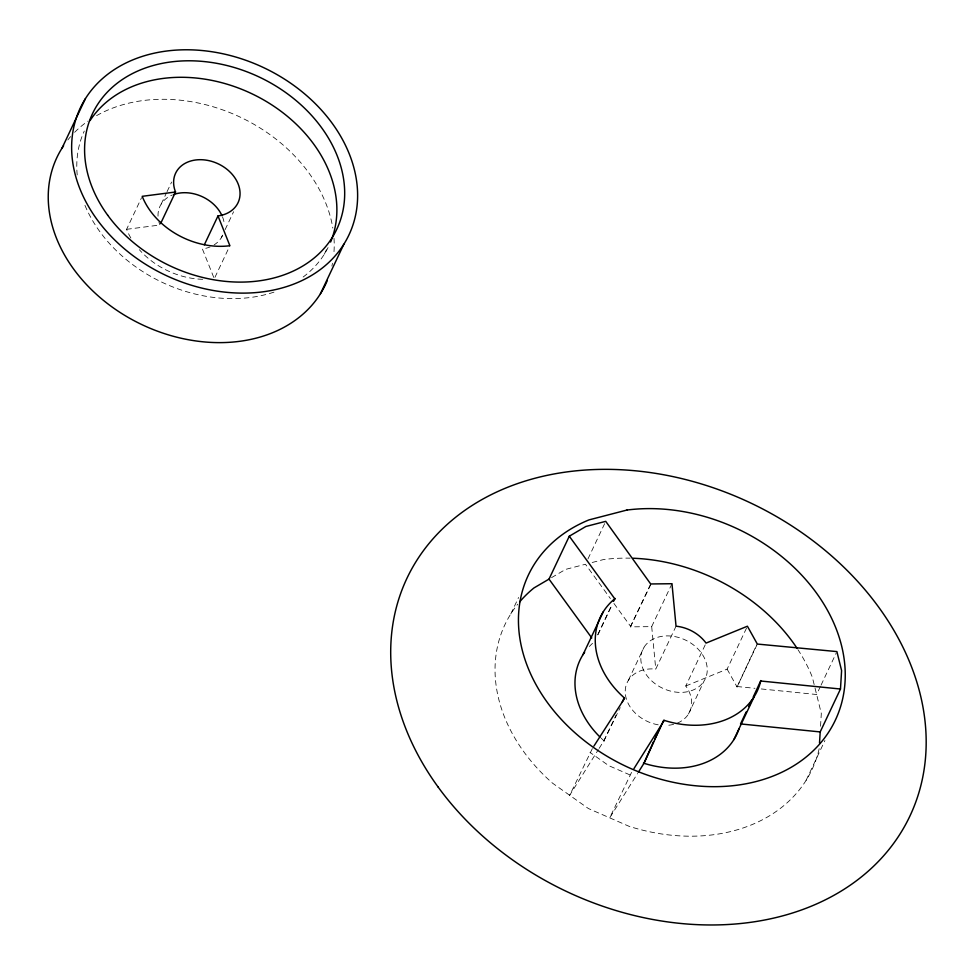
<?xml version="1.0" encoding="UTF-8"?>
<svg xmlns="http://www.w3.org/2000/svg" width="974" height="974" viewBox="0 0 974 974"><rect width="100%" height="100%" fill="white"/><g stroke="black" fill="none" stroke-linecap="round" stroke-linejoin="round"><path stroke-width="0.73" stroke-dasharray="4.87 3.65" d="M820.534 726.263L821.313 713.504L812.34 677.222A169.768 131.186 25.3 0 0 798.035 649.768M130.857 238.021A71.297 55.092 25.3 0 1 126.596 229.328L141.547 197.698M161.209 204.041L166.42 193.035M167.065 191.659L171.619 182.041M221.244 237.863L222.547 235.111M225.14 229.608L233.59 211.735M214.937 277.359L229.888 245.728M324.342 254.165L326.947 248.662M510.79 613.961L518.594 597.452M587.979 558.881L605.731 521.346M597.61 634.914L611.55 605.414M598.012 634.671L611.952 605.171M671.975 583.718L651.691 626.623L630.397 626.866L650.669 583.962M630.397 626.866L651.156 583.828M592.35 748.58L569.68 795.283L598.34 749.663M628.425 680.242L644.033 647.235M599.144 748.397L603.917 740.8L615.958 715.318M603.917 740.8L620.219 707.599M658.229 724.826A34.516 26.663 25.3 0 1 625.247 692.611A34.516 26.663 25.3 0 1 655.758 669.089L676.041 626.185M631.566 772.394L609.7 817.843L637.568 773.478M677.32 723.122A34.516 26.663 25.3 0 0 685.769 686L706.053 643.096M688.448 714.064L704.056 681.057A34.516 26.663 25.3 0 0 671.354 636.083A34.516 26.663 25.3 0 0 646.712 675.299A34.516 26.663 25.3 0 0 704.056 681.057M685.769 686L727.115 669.126L747.399 626.221M757.334 644.058L737.062 686.974L756.591 644.934M820.412 686.463L816.614 694.511L760.998 688.922M821.058 685.124L836.264 652.945M806.095 780.357L824.941 740.471M551.552 577.631L565.565 569.4L585.447 564.25L610.394 598.56M592.18 562.497L603.527 559.551A169.768 131.186 25.3 0 1 630.117 558.163M126.596 229.328L159.943 225.006A34.516 26.663 25.3 0 1 158.945 222.06M736.941 686.512L754.984 688.314M629.983 774.927L608.726 765.637L589.964 752.378M613.949 603.454L630.872 626.745M727.115 669.126L737.062 686.974M213.744 277.383L202.385 248.93A34.516 26.663 25.3 0 0 210.104 246.921M651.691 626.623L655.758 669.089M819.183 748.689A169.768 131.186 25.3 0 1 629.034 826.293L588.442 808.554L552.611 783.218A169.768 131.186 25.3 0 1 517.742 604.197M673.594 724.352A34.516 26.663 25.3 0 1 665.425 725.411M604.379 741.117A86.723 67.011 25.3 0 1 601.141 738.158M589.343 646.493A86.723 67.011 25.3 0 1 592.557 643.339M328.068 247.579A135.118 104.413 25.3 0 1 300.223 279.136M273.962 292.139A135.118 104.413 25.3 0 1 84.336 203.822M77.202 174.93A135.118 104.413 25.3 0 1 84.263 131.064M67.827 139.952A148.559 114.798 25.3 0 1 70.639 136.591M74.633 132.306A148.559 114.798 25.3 0 1 87.952 121.105M96.572 115.65A148.559 114.798 25.3 0 1 240.748 117.379A148.559 114.798 25.3 0 1 332.828 228.086M333.997 238.253A148.559 114.798 25.3 0 1 333.887 253.13M332.487 263.236A148.559 114.798 25.3 0 1 331.891 266.048M202.702 279.307A71.297 55.092 25.3 0 1 139.343 249.697M222.559 235.416A34.516 26.663 25.3 0 1 214.146 244.851M158.019 216.167A34.516 26.663 25.3 0 1 172.349 194.983M222.51 216.898A34.516 26.663 25.3 0 1 224.337 224.276"/><path stroke-width="1.46" d="M753.194 697.116L760.828 680.57A86.723 67.011 25.3 0 1 663.708 720.212L643.936 763.348L638.36 772.212M819.511 743.101L820.193 731.924L840.477 689.02L841.597 670.599L836.897 651.594L757.334 644.058L747.399 626.221L706.053 643.096A34.516 26.663 25.3 0 0 676.041 626.185L671.975 583.718L650.669 583.962L605.731 521.346L585.849 526.496L569.291 536.211L549.007 579.116L533.935 587.955A169.768 131.186 25.3 0 0 519.69 601.847M62.019 148.145L85.42 98.642M160.588 223.63L175.539 192A34.516 26.663 25.3 0 1 195.664 159.98A34.516 26.663 25.3 0 1 238.119 183.891A34.516 26.663 25.3 0 1 217.993 215.924L204.345 244.803M320.434 293.758L343.834 244.255A148.559 114.798 25.3 0 0 203.079 50.624A148.559 114.798 25.3 0 0 96.974 219.467A148.559 114.798 25.3 0 0 343.834 244.255M583.012 654.65L603.296 611.745M613.45 601.384L615.118 598.474A86.723 67.011 25.3 0 0 624.663 698.212L593.945 746.047M622.301 701.913L624.2 697.883M643.936 763.348L653.566 741.664M654.832 738.986L660.53 726.921M746.23 711.86L740.52 723.926L820.193 731.924M748.763 706.491L751.928 699.795M733.86 739.656L754.144 696.751M633.964 768.596L664.219 720.431M175.539 192L142.204 196.322A71.297 55.092 25.3 0 0 229.888 245.728L217.993 215.924M760.804 681.021L840.477 689.02M569.291 536.211L614.716 598.706M549.007 579.116L591.766 637.933M633.149 558.248A169.768 131.186 25.3 0 1 797.207 648.501M738.925 729.112A86.723 67.011 25.3 0 1 643.424 763.117M600.094 737.135A86.723 67.011 25.3 0 1 584.631 652.227M90.083 120.532A135.118 104.413 25.3 0 1 255.565 95.562A135.118 104.413 25.3 0 1 330.612 242.027M327.325 280.415A148.559 114.798 25.3 0 1 136.908 322.163A148.559 114.798 25.3 0 1 63.578 145.759M173.555 194.532A34.516 26.663 25.3 0 1 221.999 215.692M626.939 510.047L588.978 519.897A169.768 131.186 25.3 0 0 599.241 751.368A169.768 131.186 25.3 0 0 844.531 687.729A169.768 131.186 25.3 0 0 626.939 510.047M438.142 787.065A278.162 214.95 25.3 0 0 900.366 833.476A278.162 214.95 25.3 0 0 636.813 470.929A278.162 214.95 25.3 0 0 438.142 787.065M107.627 215.12A135.118 104.413 25.3 0 0 332.146 237.668A135.118 104.413 25.3 0 0 204.126 61.557A135.118 104.413 25.3 0 0 107.627 215.12"/></g></svg>
